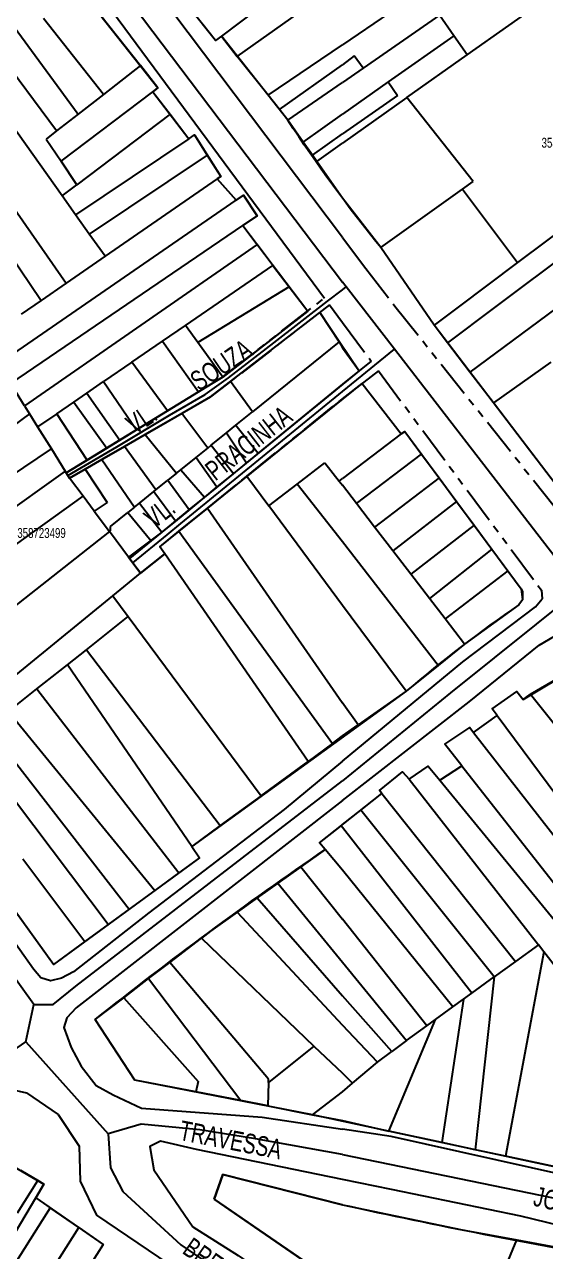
# Model space of a CAD drawing. Extents: x 199219 to 200475, y 4837288 to 4839440.
# Drawn here: x 199935.7 to 200041.1, y 4837972.4 to 4838220.3 of the extents above; entities that cross this region are included whole.
import ezdxf

# ---------------------------------------------------------------- set-up
doc = ezdxf.new("R2010")
doc.units = 0
doc.header["$LTSCALE"] = 3
doc.header["$MEASUREMENT"] = 0
doc.linetypes.add('PHANTOMX2', pattern=[5, 2.5, -0.5, 0.5, -0.5, 0.5, -0.5])
for name, color, linetype in [('CD_MALHA_LOTES', 40, 'CONTINUOUS'), ('CD_TXT_QUADRA', 7, 'CONTINUOUS'), ('RU-QUADRAS', 210, 'CONTINUOUS'), ('SV-EIXO-RUA-N-PAV', 6, 'CONTINUOUS'), ('SV-EIXO-RUA-PAV', 20, 'CONTINUOUS'), ('SV-RUA-NAO-PAV-S-GUIA-C-GUIA', 7, 'PHANTOMX2'), ('SV-RUA-PAVIM-S-GUIA-C-GUIA', 7, 'CONTINUOUS'), ('SV-TXT-RUA-N-PAV-S-GUIA-C-GUIA', 7, 'CONTINUOUS'), ('SV-TXT-RUA-PAV-S-GUIA-C-GUIA', 7, 'CONTINUOUS')]:
    doc.layers.add(name, color=color, linetype=linetype)
doc.styles.add('ARIAL', font='ARIAL.TTF')

msp = doc.modelspace()

# ---------------------------------------------------------------- linework, layer by layer
at = {"layer": 'CD_MALHA_LOTES', "linetype": 'Continuous'}
for p, q in [((200025.23, 4838214.18), (200057.87, 4838237.27)), ((199945.13, 4838229.85), (199959.17, 4838212.01)), ((199987.79, 4838227.25), (199975.55, 4838217.95)), ((199978.76, 4838213.89), (199991.18, 4838222.7)), ((200009.54, 4838222.71), (200000, 4838216.23)), ((199932.92, 4838220.87), (199946.57, 4838202.21)), ((199951.7, 4838206.2), (199939.58, 4838221.55)), ((199974.35, 4838217.08), (199971.76, 4838220.34)), ((200019.64, 4838222.2), (200004.17, 4838211.51)), ((200022.53, 4838218.05), (200019.64, 4838222.2)), ((199975.55, 4838217.95), (199974.35, 4838217.08)), ((199975.55, 4838217.95), (199978.76, 4838213.89)), ((200022.53, 4838218.05), (200009.23, 4838208.71)), ((200025.23, 4838214.18), (200022.53, 4838218.05)), ((199942.18, 4838198.81), (199928.36, 4838217.48)), ((199984.98, 4838206.04), (200000, 4838216.23)), ((199943.35, 4838185.69), (199923.38, 4838213.79)), ((199984.98, 4838206.04), (199978.76, 4838213.89)), ((200002.4, 4838214.02), (200000, 4838212.18)), ((200004.17, 4838211.51), (200002.4, 4838214.02)), ((200013.05, 4838205.56), (200025.23, 4838214.18)), ((199959.17, 4838212.01), (199951.7, 4838206.2)), ((199962.71, 4838207.52), (199959.17, 4838212.01)), ((199987.28, 4838203.14), (200000, 4838212.18)), ((200004.17, 4838211.51), (200000, 4838208.63)), ((199988.99, 4838200.99), (200000, 4838208.63)), ((200009.23, 4838208.71), (200000, 4838202.21)), ((200009.23, 4838208.71), (200011.13, 4838205.98)), ((199943.12, 4838192.69), (199961.68, 4838206.75)), ((199951.7, 4838206.2), (199946.57, 4838202.21)), ((199961.68, 4838206.75), (199962.71, 4838207.52)), ((199961.68, 4838206.75), (199965.18, 4838202.2)), ((199987.28, 4838203.14), (199984.98, 4838206.04)), ((200011.13, 4838205.98), (200000, 4838198.25)), ((200013.05, 4838205.56), (200000, 4838196.33)), ((200026.42, 4838188.6), (200013.05, 4838205.56)), ((199988.99, 4838200.99), (199987.28, 4838203.14)), ((199946.57, 4838202.21), (199942.18, 4838198.81)), ((199965.18, 4838202.2), (199946.3, 4838187.92)), ((199965.18, 4838202.2), (199968.99, 4838197.25)), ((199992.07, 4838196.58), (199988.99, 4838200.99)), ((199992.07, 4838196.58), (200000, 4838202.21)), ((199942.18, 4838198.81), (199940.11, 4838197.19)), ((199968.99, 4838197.25), (199970.12, 4838198.01)), ((199970.12, 4838198.01), (199972.69, 4838193.94)), ((199993.94, 4838193.91), (200000, 4838198.25)), ((199940.11, 4838197.19), (199943.12, 4838192.69)), ((199968.99, 4838197.25), (199946.08, 4838181.86)), ((199993.94, 4838193.91), (199992.07, 4838196.58)), ((199994.81, 4838192.66), (200000, 4838196.33)), ((199972.69, 4838193.94), (199948.83, 4838177.99)), ((199972.69, 4838193.94), (199975.41, 4838189.64)), ((199994.81, 4838192.66), (199993.94, 4838193.91)), ((199946.3, 4838187.92), (199943.12, 4838192.69)), ((200000, 4838185.24), (199994.81, 4838192.66)), ((199943.35, 4838185.69), (199946.3, 4838187.92)), ((199974.7, 4838189.15), (199952.03, 4838173.5)), ((199975.41, 4838189.64), (199974.7, 4838189.15)), ((199978.56, 4838184.83), (199974.7, 4838189.15)), ((200024.27, 4838187.08), (200026.42, 4838188.6)), ((199946.08, 4838181.86), (199943.35, 4838185.69)), ((199980.01, 4838185.83), (199978.56, 4838184.83)), ((199982.77, 4838181.68), (199980.01, 4838185.83)), ((200007.75, 4838175.27), (200024.27, 4838187.08)), ((200024.27, 4838187.08), (200035.41, 4838172.23)), ((199930.49, 4838151.73), (199978.56, 4838184.83)), ((199933.24, 4838183.77), (199944.18, 4838168.08)), ((200007.75, 4838175.27), (200000, 4838185.24)), ((199948.83, 4838177.99), (199946.08, 4838181.86)), ((199979.86, 4838179.7), (199982.77, 4838181.68)), ((200048.84, 4838182.29), (200035.41, 4838172.23)), ((199932.96, 4838147.75), (199979.86, 4838179.7)), ((199952.03, 4838173.5), (199948.83, 4838177.99)), ((199979.86, 4838179.7), (199982.75, 4838175.89)), ((199930.55, 4838177.18), (199939.11, 4838164.58)), ((199982.75, 4838175.89), (199935.77, 4838143.25)), ((199985.96, 4838171.66), (199982.75, 4838175.89)), ((200049.72, 4838177.35), (200030.78, 4838163.13)), ((199952.03, 4838173.5), (199944.18, 4838168.08)), ((200018.53, 4838159.58), (200007.75, 4838175.27)), ((199968.27, 4838159.52), (199985.96, 4838171.66)), ((199985.96, 4838171.66), (199989.27, 4838167.31)), ((200035.41, 4838172.23), (200023.42, 4838163.24)), ((199944.18, 4838168.08), (199939.11, 4838164.58)), ((199989.27, 4838167.31), (199970.78, 4838156.07)), ((199989.27, 4838167.31), (199992.99, 4838162.42)), ((199939.11, 4838164.58), (199935.09, 4838161.8)), ((200023.42, 4838163.24), (200018.53, 4838159.58)), ((200030.78, 4838163.13), (200021.27, 4838155.99)), ((199992.99, 4838162.42), (199975.81, 4838149.09)), ((199977.37, 4838148.19), (199995.43, 4838162.15)), ((199995.43, 4838162.15), (199999.38, 4838156.21)), ((200043.16, 4838162.94), (200025.77, 4838150.09)), ((199963.63, 4838156.33), (199968.27, 4838159.52)), ((199970.78, 4838156.07), (199968.27, 4838159.52)), ((200021.27, 4838155.99), (200018.53, 4838159.58)), ((199957.44, 4838152.08), (199963.63, 4838156.33)), ((199963.63, 4838156.33), (199970.92, 4838146.09)), ((199975.81, 4838149.09), (199970.78, 4838156.07)), ((199999.38, 4838156.21), (199981.82, 4838142.03)), ((199999.38, 4838156.21), (200000, 4838155.01)), ((200025.77, 4838150.09), (200021.27, 4838155.99)), ((200000, 4838155.01), (200003.41, 4838150.34)), ((199957.44, 4838152.08), (199951.73, 4838148.16)), ((199964.66, 4838142.27), (199957.44, 4838152.08)), ((200042.11, 4838152.07), (200030.54, 4838143.85)), ((199975.81, 4838149.09), (199970.92, 4838146.09)), ((199977.37, 4838148.19), (199973.34, 4838145.07)), ((199981.82, 4838142.03), (199977.37, 4838148.19)), ((200003.41, 4838150.34), (200000, 4838147.62)), ((200030.54, 4838143.85), (200025.77, 4838150.09)), ((199935.77, 4838143.25), (199933.36, 4838147.11)), ((199945.7, 4838144.02), (199948.33, 4838145.83)), ((199948.33, 4838145.83), (199951.73, 4838148.16)), ((199948.33, 4838145.83), (199954.99, 4838136.34)), ((199951.73, 4838148.16), (199958.41, 4838138.44)), ((199970.92, 4838146.09), (199964.66, 4838142.27)), ((200000, 4838147.62), (199982.98, 4838133.7)), ((200000, 4838144.69), (200004.03, 4838147.8)), ((200004.03, 4838147.8), (200011.88, 4838137.6)), ((199935.77, 4838143.25), (199936.75, 4838141.68)), ((199942.25, 4838141.66), (199945.7, 4838144.02)), ((199945.7, 4838144.02), (199952.36, 4838134.73)), ((199973.34, 4838145.07), (199967.55, 4838141.74)), ((200000, 4838144.69), (199980.68, 4838129.05)), ((200037.83, 4838134.28), (200030.54, 4838143.85)), ((199936.75, 4838141.68), (199887.84, 4838105.72)), ((199936.75, 4838141.68), (199938.4, 4838139.01)), ((199942.25, 4838141.66), (199938.4, 4838139.01)), ((199948.41, 4838132.32), (199942.25, 4838141.66)), ((199958.41, 4838138.44), (199964.66, 4838142.27)), ((199967.55, 4838141.74), (199960.16, 4838137.48)), ((199972.77, 4838134.73), (199967.55, 4838141.74)), ((199978.47, 4838139.33), (199981.82, 4838142.03)), ((199938.4, 4838139.01), (199941.18, 4838134.55)), ((199958.41, 4838138.44), (199954.99, 4838136.34)), ((199976.57, 4838137.8), (199978.47, 4838139.33)), ((199978.47, 4838139.33), (199982.98, 4838133.7)), ((199954.99, 4838136.34), (199952.36, 4838134.73)), ((199955.97, 4838135.06), (199960.16, 4838137.48)), ((199960.16, 4838137.48), (199966.49, 4838129.66)), ((199973.47, 4838135.3), (199976.57, 4838137.8)), ((199976.57, 4838137.8), (199980.64, 4838131.78)), ((200011.88, 4838137.6), (200000, 4838128.56)), ((200011.88, 4838137.6), (200012.63, 4838138.06)), ((200012.63, 4838138.06), (200016.02, 4838133.47)), ((199891.1, 4838101.11), (199941.18, 4838134.55)), ((199941.18, 4838134.55), (199943.98, 4838130.06)), ((199952.36, 4838134.73), (199948.41, 4838132.32)), ((199951.39, 4838132.42), (199955.97, 4838135.06)), ((199962.28, 4838126.27), (199955.97, 4838135.06)), ((199970.42, 4838132.84), (199972.77, 4838134.73)), ((199972.77, 4838134.73), (199973.47, 4838135.3)), ((199973.47, 4838135.3), (199977.99, 4838129.61)), ((199982.98, 4838133.7), (199980.64, 4838131.78)), ((200002.84, 4838123.55), (200016.02, 4838133.47)), ((200016.02, 4838133.47), (200019.56, 4838128.69)), ((200051.09, 4838116.95), (200037.83, 4838134.28)), ((199944.18, 4838129.73), (199948.41, 4838132.32)), ((199948.02, 4838130.48), (199951.39, 4838132.42)), ((199951.39, 4838132.42), (199957.99, 4838122.81)), ((199967.31, 4838130.33), (199970.42, 4838132.84)), ((199970.42, 4838132.84), (199974.64, 4838126.87)), ((199980.64, 4838131.78), (199977.99, 4838129.61)), ((199990.86, 4838127.46), (199996.44, 4838131.78)), ((199996.44, 4838131.78), (199999.37, 4838128.04)), ((199943.98, 4838130.06), (199895.16, 4838095.37)), ((199944.18, 4838129.73), (199943.98, 4838130.06)), ((199944.85, 4838128.65), (199944.18, 4838129.73)), ((199944.85, 4838128.65), (199948.02, 4838130.48)), ((199947.58, 4838125.01), (199944.85, 4838128.65)), ((199948.02, 4838130.48), (199952.43, 4838123.74)), ((199966.49, 4838129.66), (199964.72, 4838128.23)), ((199966.49, 4838129.66), (199967.31, 4838130.33)), ((199967.31, 4838130.33), (199972.12, 4838124.81)), ((199980.68, 4838129.05), (199972.71, 4838122.59)), ((199977.99, 4838129.61), (199974.64, 4838126.87)), ((199980.68, 4838129.05), (199985.13, 4838123.03)), ((199999.37, 4838128.04), (200000, 4838128.56)), ((200019.56, 4838128.69), (200006.51, 4838118.77)), ((200019.56, 4838128.69), (200023.05, 4838123.97)), ((199959, 4838123.62), (199961.89, 4838125.96)), ((199961.89, 4838125.96), (199962.28, 4838126.27)), ((199961.89, 4838125.96), (199966.26, 4838120.02)), ((199962.28, 4838126.27), (199964.72, 4838128.23)), ((199964.72, 4838128.23), (199969.06, 4838122.3)), ((199974.64, 4838126.87), (199972.12, 4838124.81)), ((199985.13, 4838123.03), (199990.86, 4838127.46)), ((200000, 4838115.79), (199990.86, 4838127.46)), ((199999.37, 4838128.04), (200000, 4838127.24)), ((200002.84, 4838123.55), (200000, 4838127.24)), ((199898.83, 4838090.17), (199947.58, 4838125.01)), ((199949.85, 4838121.97), (199947.58, 4838125.01)), ((199952.43, 4838123.74), (199949.85, 4838121.97)), ((199957.99, 4838122.81), (199959, 4838123.62)), ((199959, 4838123.62), (199963.49, 4838117.75)), ((199972.12, 4838124.81), (199969.06, 4838122.3)), ((200006.51, 4838118.77), (200002.84, 4838123.55)), ((200023.05, 4838123.97), (200010.17, 4838114)), ((200023.05, 4838123.97), (200026.61, 4838119.16)), ((199949.85, 4838121.97), (199952.93, 4838117.85)), ((199953.1, 4838118.86), (199956.6, 4838121.69)), ((199957.99, 4838122.81), (199956.6, 4838121.69)), ((199956.6, 4838121.69), (199961.37, 4838116.01)), ((199969.06, 4838122.3), (199966.26, 4838120.02)), ((199972.71, 4838122.59), (199966.95, 4838117.93)), ((199972.71, 4838122.59), (199999.96, 4838083.31)), ((200000, 4838102.94), (199985.13, 4838123.03)), ((199953.1, 4838117.98), (199953.1, 4838118.86)), ((199966.26, 4838120.02), (199963.49, 4838117.75)), ((200010.17, 4838114), (200006.51, 4838118.77)), ((200026.61, 4838119.16), (200013.81, 4838109.26)), ((200026.61, 4838119.16), (200030.21, 4838114.3)), ((199952.93, 4838117.85), (199905.53, 4838080.69)), ((199952.93, 4838117.85), (199953.1, 4838117.98)), ((199956.99, 4838112.43), (199952.93, 4838117.85)), ((199961.37, 4838116.01), (199956.99, 4838112.43)), ((199963.49, 4838117.75), (199961.37, 4838116.01)), ((199963.09, 4838114.81), (199966.95, 4838117.93)), ((199966.95, 4838117.93), (199997.98, 4838075.02)), ((199964.08, 4838113.39), (199963.09, 4838114.81)), ((200019.36, 4838090.81), (200000, 4838115.79)), ((200013.81, 4838109.26), (200010.17, 4838114)), ((200030.21, 4838114.3), (200017.58, 4838104.36)), ((200030.21, 4838114.3), (200033.45, 4838109.92)), ((199959.22, 4838109.44), (199956.99, 4838112.43)), ((199964.08, 4838113.39), (199959.22, 4838109.44)), ((199993.06, 4838071.43), (199964.08, 4838113.39)), ((199953.63, 4838104.89), (199959.22, 4838109.44)), ((200017.58, 4838104.36), (200013.81, 4838109.26)), ((200033.45, 4838109.92), (200020.76, 4838100.21)), ((200033.45, 4838109.92), (200036.15, 4838106.27)), ((200036.15, 4838106.27), (200036.42, 4838105.66)), ((199912.24, 4838071.2), (199953.63, 4838104.89)), ((199953.63, 4838104.89), (199956.73, 4838100.7)), ((200020.76, 4838100.21), (200017.58, 4838104.36)), ((200036.39, 4838104.09), (200035.7, 4838103.06)), ((200036.42, 4838105.66), (200036.39, 4838104.09)), ((200012.91, 4838085.63), (200000, 4838102.94)), ((200035.7, 4838103.06), (200024.69, 4838095.09)), ((199948.28, 4838093.99), (199956.73, 4838100.7)), ((199956.73, 4838100.7), (199983.56, 4838064.49)), ((200024.69, 4838095.09), (200020.76, 4838100.21)), ((199944.43, 4838090.94), (199948.28, 4838093.99)), ((199948.28, 4838093.99), (199975.29, 4838058.45)), ((200024.69, 4838095.09), (200019.36, 4838090.81)), ((199938.26, 4838086.05), (199944.43, 4838090.94)), ((199969.54, 4838054.25), (199944.43, 4838090.94)), ((200019.36, 4838090.81), (200012.91, 4838085.63)), ((200038.06, 4838085.02), (200047.11, 4838090.29)), ((199932.5, 4838081.48), (199938.26, 4838086.05)), ((199938.26, 4838086.05), (199966.94, 4838048.91)), ((200012.91, 4838085.63), (200003.21, 4838078.81)), ((200030.3, 4838082.06), (200035.29, 4838085.53)), ((200035.29, 4838085.53), (200036.53, 4838083.95)), ((200036.53, 4838083.95), (200037.74, 4838084.83)), ((200037.74, 4838084.83), (200038.06, 4838085.02)), ((200038.06, 4838085.02), (200067.57, 4838047.78)), ((199932.5, 4838081.48), (199962.09, 4838045.36)), ((200003.21, 4838078.81), (199999.96, 4838083.31)), ((200031.3, 4838080.72), (200030.3, 4838082.06)), ((200000, 4838076.56), (200003.21, 4838078.81)), ((200026.49, 4838077.24), (200031.3, 4838080.72)), ((200031.3, 4838080.72), (200060.07, 4838041.88)), ((199928.43, 4838078.25), (199956.93, 4838041.59)), ((199997.98, 4838075.02), (200000, 4838076.56)), ((200020.74, 4838074.87), (200025.77, 4838078.27)), ((200025.77, 4838078.27), (200026.49, 4838077.24)), ((200026.49, 4838077.24), (200056.39, 4838038.97)), ((199952.68, 4838038.47), (199924.8, 4838075.38)), ((199997.98, 4838075.02), (199993.06, 4838071.43)), ((200024.13, 4838070.49), (200020.74, 4838074.87)), ((199983.56, 4838064.49), (199993.06, 4838071.43)), ((200007.53, 4838065.55), (200012.14, 4838069.3)), ((200012.14, 4838069.3), (200013.5, 4838067.84)), ((200013.5, 4838067.84), (200017.37, 4838070.46)), ((200017.37, 4838070.46), (200019.7, 4838067.62)), ((200019.7, 4838067.62), (200024.13, 4838070.49)), ((200024.13, 4838070.49), (200051.77, 4838035.33)), ((200013.5, 4838067.84), (200039.62, 4838034.36)), ((200019.7, 4838067.62), (200048.33, 4838032.62)), ((199983.56, 4838064.49), (199975.29, 4838058.45)), ((200003.72, 4838061.57), (200008.01, 4838064.94)), ((200008.01, 4838064.94), (200007.53, 4838065.55)), ((200008.01, 4838064.94), (200035, 4838031)), ((200000, 4838058.64), (200003.72, 4838061.57)), ((200030.7, 4838027.88), (200003.72, 4838061.57)), ((199975.29, 4838058.45), (199969.54, 4838054.25)), ((199995.36, 4838054.96), (199999.74, 4838058.43)), ((199999.74, 4838058.43), (200000, 4838058.64)), ((200000, 4838058.07), (199999.74, 4838058.43)), ((200026.14, 4838024.56), (200000, 4838058.07)), ((199969.54, 4838054.25), (199971.11, 4838051.96)), ((199996.5, 4838053.6), (199995.36, 4838054.96)), ((199935.37, 4838051.73), (199947.93, 4838035)), ((199971.11, 4838051.96), (199966.94, 4838048.91)), ((199996.5, 4838053.6), (199991.61, 4838050.12)), ((200000, 4838049.43), (199996.5, 4838053.6)), ((199991.61, 4838050.12), (199986.98, 4838046.82)), ((199991.61, 4838050.12), (200000, 4838039.57)), ((200022.34, 4838021.8), (200000, 4838049.43)), ((199941.61, 4838030.37), (199929.21, 4838047.52)), ((199966.94, 4838048.91), (199962.09, 4838045.36)), ((199986.98, 4838046.82), (199982.77, 4838043.82)), ((199986.98, 4838046.82), (200000, 4838030.87)), ((199962.09, 4838045.36), (199956.93, 4838041.59)), ((199956.93, 4838041.59), (199952.68, 4838038.47)), ((199982.77, 4838043.82), (199978.73, 4838040.95)), ((199982.77, 4838043.82), (200000, 4838024.07)), ((199978.73, 4838040.95), (199973.32, 4838037.09)), ((199978.73, 4838040.95), (200000, 4838018.14)), ((200017.1, 4838017.99), (200000, 4838039.57)), ((199952.68, 4838038.47), (199947.93, 4838035)), ((199973.32, 4838037.09), (199971.53, 4838035.72)), ((199947.93, 4838035), (199941.61, 4838030.37)), ((199965.09, 4838030.79), (199971.53, 4838035.72)), ((199971.53, 4838035.72), (199994.26, 4838013.9)), ((200039.62, 4838034.36), (200035, 4838031)), ((200040.75, 4838032.91), (200039.62, 4838034.36)), ((200040.75, 4838032.91), (200032.96, 4837991.65)), ((200043.78, 4838029.03), (200040.75, 4838032.91)), ((199960.83, 4838027.53), (199965.09, 4838030.79)), ((199985.09, 4838007.2), (199965.09, 4838030.79)), ((200000, 4838030.87), (200012.99, 4838015)), ((200035, 4838031), (200030.7, 4838027.88)), ((199955.8, 4838023.67), (199960.83, 4838027.53)), ((199960.83, 4838027.53), (199979.44, 4838002.87)), ((200026.14, 4838024.56), (200030.7, 4838027.88)), ((200030.7, 4838027.88), (200026.87, 4837992.96)), ((200024.48, 4838023.36), (200026.14, 4838024.56)), ((199950.05, 4838019.27), (199955.8, 4838023.67)), ((199955.8, 4838023.67), (199970.87, 4838006.71)), ((200009.97, 4838012.8), (200000, 4838024.07)), ((200018.81, 4838019.23), (200022.34, 4838021.8)), ((200024.48, 4838023.36), (200020.09, 4837994.42)), ((200022.34, 4838021.8), (200024.48, 4838023.36)), ((199958.05, 4838007.03), (199950.05, 4838019.27)), ((200007.07, 4838010.66), (200000, 4838018.14)), ((200009.42, 4837996.71), (200018.81, 4838019.23)), ((200012.99, 4838015), (200017.1, 4838017.99)), ((200017.1, 4838017.99), (200018.81, 4838019.23)), ((200012.99, 4838015), (200009.97, 4838012.8)), ((199994.26, 4838013.9), (199985.07, 4838006.56)), ((199994.26, 4838013.9), (200000, 4838008.39)), ((200007.07, 4838010.66), (200009.97, 4838012.8)), ((200002.06, 4838006.41), (200007.07, 4838010.66)), ((199970.39, 4838004.63), (199958.05, 4838007.03)), ((199985.07, 4838006.56), (199985.09, 4838007.2)), ((200002.06, 4838006.41), (200000, 4838008.39)), ((199970.87, 4838006.71), (199970.39, 4838004.63)), ((199979.44, 4838002.87), (199970.39, 4838004.63)), ((199985.07, 4838006.56), (199984.92, 4838001.8)), ((199993.99, 4838000.03), (200000, 4838004.66)), ((200000, 4838004.66), (200002.06, 4838006.41)), ((199984.92, 4838001.8), (199979.44, 4838002.87)), ((199984.92, 4838001.8), (199993.99, 4838000.03)), ((199993.99, 4838000.03), (200000, 4837998.86)), ((200000, 4837998.86), (200009.42, 4837996.71)), ((200020.09, 4837994.42), (200009.42, 4837996.71)), ((200026.87, 4837992.96), (200020.09, 4837994.42)), ((200032.96, 4837991.65), (200026.87, 4837992.96)), ((200044.36, 4837989.2), (200032.96, 4837991.65)), ((199938.41, 4837986.75), (199934.98, 4837988.72)), ((199975.83, 4837987.95), (199974.06, 4837982.96)), ((200000, 4837981.84), (199975.83, 4837987.95)), ((199934.33, 4837980.19), (199938.41, 4837986.75)), ((199938.02, 4837983.23), (199939.67, 4837986.01)), ((199939.67, 4837986.01), (199938.41, 4837986.75)), ((199921.69, 4837955.7), (199938.02, 4837983.23)), ((199938.02, 4837983.23), (199940.93, 4837981.22)), ((199974.06, 4837982.96), (200000, 4837965.22)), ((199940.93, 4837981.22), (199923.69, 4837953.88)), ((199946.73, 4837977.2), (199940.93, 4837981.22)), ((200000, 4837981.84), (200024.22, 4837976.76)), ((199918, 4837932.08), (199946.73, 4837977.2)), ((199946.73, 4837977.2), (199951.61, 4837973.83)), ((200023.82, 4837947.39), (200035.28, 4837974.73)), ((200024.22, 4837976.76), (200035.28, 4837974.73)), ((200035.28, 4837974.73), (200052.81, 4837971.52)), ((199951.61, 4837973.83), (199949.1, 4837969.74))]:
    msp.add_line(p, q, dxfattribs=at)
at = {"layer": 'RU-QUADRAS', "color": 6, "linetype": 'Continuous'}
for points in [[(200057.87, 4838237.27), (200114.68, 4838163.67), (200051.09, 4838116.95), (200018.53, 4838159.58), (200007.75, 4838175.27, -0.0253448527), (199988.99, 4838200.99), (199975.55, 4838217.95), (199974.35, 4838217.08), (199957.84, 4838237.84)], [(199945.13, 4838229.85), (199962.71, 4838207.52), (199961.68, 4838206.75), (199968.99, 4838197.25), (199970.12, 4838198.01), (199975.41, 4838189.64), (199974.7, 4838189.15), (199978.56, 4838184.83), (199980.01, 4838185.83), (199982.77, 4838181.68), (199979.86, 4838179.7), (199992.99, 4838162.42), (199975.78, 4838149.07), (199944.18, 4838129.73), (199944.85, 4838128.65), (199973.34, 4838145.07), (199995.43, 4838162.15), (200003.41, 4838150.34), (199956.99, 4838112.43), (199959.22, 4838109.44), (199964.08, 4838113.39), (199963.09, 4838114.81), (200004.03, 4838147.8), (200011.88, 4838137.6), (200012.63, 4838138.06), (200036.15, 4838106.27), (200036.39, 4838104.09), (200035.7, 4838103.06, 0.0250167579), (200012.91, 4838085.63), (199969.54, 4838054.25), (199971.11, 4838051.96), (199941.61, 4838030.37), (199914.86, 4838067.49)], [(200065.81, 4837984.59), (199993.99, 4838000.03), (199958.05, 4838007.03), (199950.05, 4838019.27, -0.0173170609), (199996.5, 4838053.6), (199995.36, 4838054.96), (200008.01, 4838064.94), (200007.53, 4838065.55), (200012.14, 4838069.3), (200013.5, 4838067.84), (200017.37, 4838070.46), (200019.7, 4838067.62), (200024.13, 4838070.49), (200020.74, 4838074.87), (200025.77, 4838078.27), (200026.49, 4838077.24), (200031.3, 4838080.72), (200030.3, 4838082.06), (200035.29, 4838085.53), (200036.53, 4838083.95), (200047.11, 4838090.29)]]:
    msp.add_lwpolyline(points, format="xyb", dxfattribs=at)
msp.add_lwpolyline([(199881.21, 4837967.41), (199890.57, 4837974.37), (199894.13, 4837971.1), (199900.52, 4837975.44), (199922.75, 4837995.93), (199931.65, 4837987.85), (199932.86, 4837989.94), (199939.67, 4837986.01), (199938.02, 4837983.23), (199951.61, 4837973.83), (199949.1, 4837969.74)], dxfattribs=at)
msp.add_lwpolyline([(199974.06, 4837982.96), (199975.83, 4837987.95), (200000, 4837981.84, 0.0126605122), (200057.2, 4837970.71), (200110, 4837958.29, -0.5812449766), (200113.14, 4837954.38), (200071.11, 4837915.5), (200069.54, 4837915.51), (200068.01, 4837916.05), (200045.17, 4837931.54), (200000, 4837965.08)], format="xyb", close=True, dxfattribs=at)
at = {"layer": 'SV-EIXO-RUA-N-PAV'}
for points in [[(200048, 4838106.23), (200010.51, 4838154.69), (200000.74, 4838167.32), (200000, 4838168.273193)], [(199944.518892, 4838129.193908), (199954.40266, 4838134.957003), (199965.029651, 4838141.371493), (199972.274903, 4838145.576716), (199976.996984, 4838148.934847), (199986.129948, 4838155.968), (199997.006364, 4838164.44451), (200000, 4838166.742238)], [(200000, 4838166.742238), (200000.74, 4838167.32)], [(200000, 4838146.14316), (200010.51, 4838154.69)], [(199957.639083, 4838111.55873), (199964.562159, 4838117.223159), (199967.328935, 4838119.486922), (199979.058327, 4838129.083857), (200000, 4838146.14316)]]:
    msp.add_lwpolyline(points, dxfattribs=at)
at = {"layer": 'SV-EIXO-RUA-PAV'}
for points in [[(199783.968943, 4838462.167204), (199866.447319, 4838349.919786), (199912.813305, 4838285.786858), (199944.277986, 4838241.942632), (200000, 4838168.273193)], [(200384.71, 4838390.12), (200372.9, 4838375.66), (200331.24, 4838330.54), (200298.54, 4838295.1), (200273.16, 4838276.5), (200208.68, 4838227.81), (200124.43, 4838163.78), (200076.33, 4838127.77), (200048, 4838106.23), (200021.88, 4838085.28), (200000, 4838067.480225)], [(199937.629711, 4838022.320309), (199908.411164, 4838062.988896), (199907.278336, 4838064.565652), (199841.688227, 4838155.858934), (199838.937216, 4838162.73646), (199806.842096, 4838205.950247), (199756.292282, 4838270.942865), (199719.153643, 4838317.022288), (199713.651622, 4838324.816817), (199669.635457, 4838379.722397)], [(199783.114632, 4837902.536736), (199790.565285, 4837907.809506), (199824.265161, 4837934.173354), (199869.083931, 4837967.391971), (199892.467292, 4837984.723169), (199936.024955, 4838014.755031), (199937.629711, 4838022.320309), (199941.526975, 4838022.320309), (199946.111993, 4838025.988323), (200000, 4838067.480225)], [(199936.024955, 4838014.755031), (199952.645642, 4837996.185711), (199953.104144, 4837989.308186), (199955.625903, 4837984.493918), (199967.317697, 4837973.719127), (200000, 4837951.43042)], [(200000, 4837991.984131), (199982.448254, 4837995.154083), (199971.214962, 4837996.988089), (199959.293917, 4837998.134344), (199952.645642, 4837996.185711)], [(200000, 4837991.984131), (200056.36, 4837980.41), (200130.05, 4837961.59)]]:
    msp.add_lwpolyline(points, dxfattribs=at)
at = {"layer": 'SV-RUA-NAO-PAV-S-GUIA-C-GUIA'}
for points in [[(200004.73, 4838170.99), (200010.63, 4838163.43), (200042.79, 4838123.01), (200049.8, 4838114.78)], [(199997.378255, 4838163.659856), (199977.369565, 4838148.186242), (199973.34, 4838145.07), (199967.554781, 4838141.736145), (199960.161881, 4838137.47583), (199955.973805, 4838135.062362), (199951.393358, 4838132.422783), (199948.015123, 4838130.476003), (199944.854622, 4838128.654698), (199944.183264, 4838129.732952), (199948.411914, 4838132.320865), (199952.355277, 4838134.734184), (199954.98519, 4838136.343678), (199958.41192, 4838138.44082), (199964.664099, 4838142.267123), (199970.915486, 4838146.092941), (199975.861721, 4838149.133388), (199996.362523, 4838165.035068)], [(200000, 4838160.11), (200005.85, 4838152.28)], [(200005.85, 4838152.28), (200000, 4838147.620592)], [(200007.3, 4838150.33), (200000, 4838144.69)], [(200007.3, 4838150.33), (200040.225057, 4838106.04622), (200040.38, 4838104.29)], [(200000, 4838147.620592), (199983.236251, 4838133.891079), (199980.669665, 4838131.789045), (199977.934657, 4838129.549073), (199974.578426, 4838126.800319), (199971.756691, 4838124.489318), (199968.901176, 4838122.150651), (199966.166167, 4838119.910678), (199963.512855, 4838117.737615), (199961.336539, 4838116.132134), (199956.736562, 4838112.682152), (199959.224263, 4838109.439469), (199964.076268, 4838113.388973), (199963.094388, 4838114.810398), (199966.947704, 4838117.930199), (199972.706465, 4838122.592724), (199980.682681, 4838129.05059), (200000, 4838144.69067)]]:
    msp.add_lwpolyline(points, dxfattribs=at)
at = {"layer": 'SV-RUA-PAVIM-S-GUIA-C-GUIA'}
for points in [[(200000, 4838177.308298), (199956.397088, 4838235.126584), (199954.350888, 4838238.593551), (199954.02835, 4838241.896726), (199955.025336, 4838244.539246), (199992.949583, 4838272.918709), (200000, 4838262.789933)], [(199905.284425, 4838204.631117), (199941.793958, 4838231.767566), (199942.925552, 4838232.558675), (199944.776286, 4838232.643914), (199946.396834, 4838232.105878), (199947.588247, 4838231.071177), (199996.362523, 4838165.035068)], [(200000, 4838177.308298), (200004.73, 4838170.99)], [(199997.378255, 4838163.659856), (200000, 4838160.110309)], [(200000, 4838071.4396), (200024.34, 4838091.54), (200039.05, 4838102.68), (200040.38, 4838104.29)], [(200000, 4838063.500556), (200025.65, 4838083.45), (200039.8, 4838094.89), (200044.02, 4838097.4), (200045.65, 4838096.91), (200046.84, 4838095.93), (200055.01, 4838081.34), (200060.62, 4838079.11), (200098.96, 4838023.68), (200135.55, 4837977.54), (200137.06, 4837974.61), (200136.93, 4837972.13), (200134.89, 4837969.41), (200132.15, 4837968.28), (200128.75, 4837968.65), (200117.97, 4837970.64), (200084.35, 4837978.05), (200058.6, 4837985.11), (200045.17, 4837987.76), (200009.86, 4837995.61), (200000, 4837997.101779)], [(200000, 4838071.4396), (199988.216582, 4838061.707816), (199960.873208, 4838040.815513), (199945.66, 4838028.88), (199943.23, 4838027.61), (199941.02, 4838027.08), (199939.05, 4838027.67), (199937.59, 4838029.46), (199923.660989, 4838048.959065), (199910.41, 4838068.4)], [(200000, 4838063.500556), (199946.173327, 4838021.625169), (199944.279939, 4838019.61774), (199943.712231, 4838017.64734), (199945.176602, 4838013.606022), (199947.168295, 4838009.809656), (199950.209281, 4838005.902957), (199953.643836, 4838004.068412), (199959.371215, 4838001.360978), (199983.811468, 4837999.545645), (200000, 4837997.101779)], [(199873.068263, 4837964.45703), (199897.40321, 4837981.896712), (199908.930712, 4837990.192815), (199927.503766, 4838003.149065), (199932.573826, 4838005.250418), (199936.167325, 4838004.414804), (199942.530105, 4838000.050336), (199946.799463, 4837993.6804), (199946.986194, 4837986.575104), (199950.300926, 4837979.714281), (199964.94157, 4837969.816013)], [(200000, 4837986.925017), (199970.52462, 4837992.997625), (199963.212823, 4837994.695089), (199961.052636, 4837993.615726), (199961.860428, 4837988.855489), (199969.760176, 4837977.37249), (199978.911187, 4837971.605021), (200000, 4837957.030356)], [(200000, 4837957.030356), (200010.23, 4837949.96), (200038.3, 4837929.83), (200067.32, 4837908.56), (200068.99, 4837908.14), (200070.48, 4837908.9), (200072.99, 4837911.47), (200117, 4837952.31), (200118.65, 4837956.3), (200117.31, 4837958.76), (200114.38, 4837960.43), (200036.1, 4837979.52), (200009.91, 4837984.88), (200000, 4837986.925017)]]:
    msp.add_lwpolyline(points, dxfattribs=at)

# ---------------------------------------------------------------- texts
at = {"layer": 'CD_TXT_QUADRA', "linetype": 'Continuous', "style": 'ARIAL', "width": 0.7}
for s, p in [('358811100', (200040.27, 4838195.43)), ('358723499', (199934.2876, 4838116.571136))]:
    msp.add_text(s, height=2, dxfattribs=at).set_placement(p)
at = {"layer": 'SV-TXT-RUA-N-PAV-S-GUIA-C-GUIA', "style": 'ARIAL', "width": 0.7}
for s, rotation, p in [('VL.         SOUZA', 34, (199958.061293, 4838137.36167)), ('VL.         PRACINHA', 38, (199961.979009, 4838118.333045)), ('BREVES', 325, (199967.422855, 4837972.157358))]:
    msp.add_text(s, height=4, rotation=rotation, dxfattribs=at).set_placement(p)
at = {"layer": 'SV-TXT-RUA-PAV-S-GUIA-C-GUIA', "style": 'ARIAL', "width": 0.7}
for s, rotation, p in [('TRAVESSA', 349, (199966.816792, 4837994.966526)), ('JOÃO', 347, (200038.381293, 4837981.687593))]:
    msp.add_text(s, height=4, rotation=rotation, dxfattribs=at).set_placement(p)

doc.saveas('drawing.dxf')
